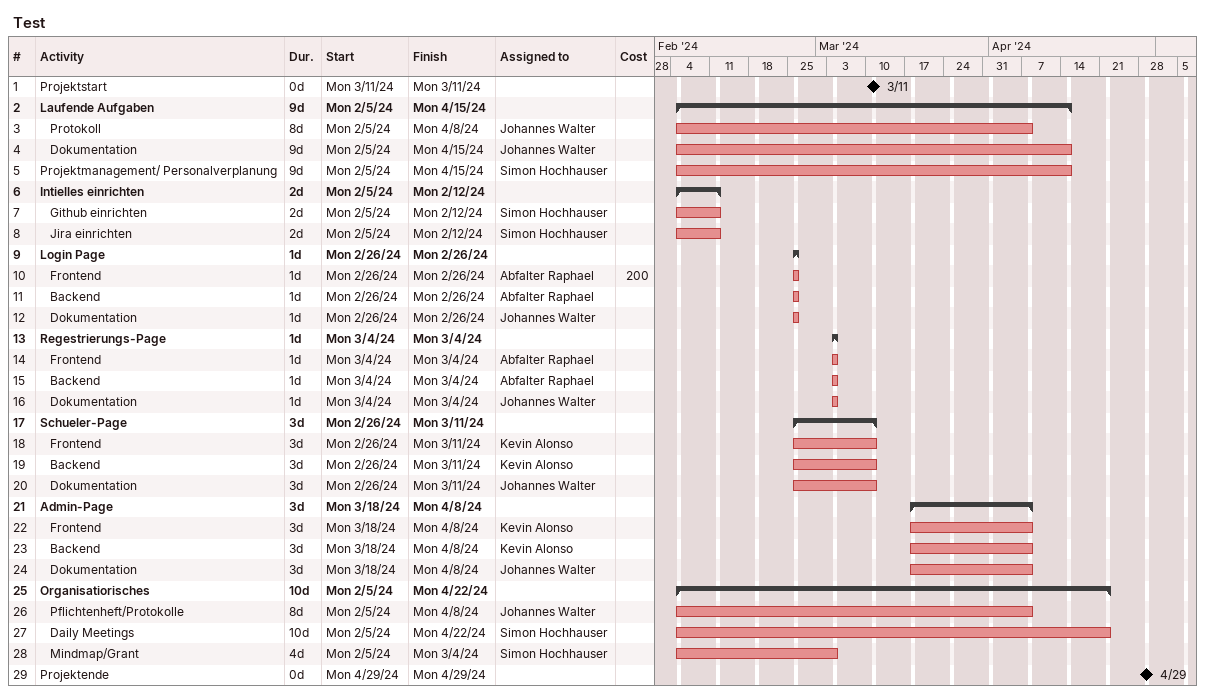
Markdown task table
Test

| ID | Level | Task | Duration | Start | Finish | Resources | Cost |
|---|---|---|---|---|---|---|---|
| 1 | 1 | Projektstart | 0d | 2024-03-11 | 2024-03-11 |  |  |
| 2 | 1 | **Laufende Aufgaben** | 9d | 2024-02-05 | 2024-04-15 |  |  |
| 3 | 2 | Protokoll | 8d | 2024-02-05 | 2024-04-08 | Johannes Walter |  |
| 4 | 2 | Dokumentation | 9d | 2024-02-05 | 2024-04-15 | Johannes Walter |  |
| 5 | 1 | Projektmanagement/ Personalverplanung | 9d | 2024-02-05 | 2024-04-15 | Simon Hochhauser |  |
| 6 | 1 | **Intielles einrichten** | 2d | 2024-02-05 | 2024-02-12 |  |  |
| 7 | 2 | Github einrichten | 2d | 2024-02-05 | 2024-02-12 | Simon Hochhauser |  |
| 8 | 2 | Jira einrichten | 2d | 2024-02-05 | 2024-02-12 | Simon Hochhauser |  |
| 9 | 1 | **Login Page** | 1d | 2024-02-26 | 2024-02-26 |  |  |
| 10 | 2 | Frontend | 1d | 2024-02-26 | 2024-02-26 | Abfalter Raphael | 200 |
| 11 | 2 | Backend | 1d | 2024-02-26 | 2024-02-26 | Abfalter Raphael |  |
| 12 | 2 | Dokumentation | 1d | 2024-02-26 | 2024-02-26 | Johannes Walter |  |
| 13 | 1 | **Regestrierungs-Page** | 1d | 2024-03-04 | 2024-03-04 |  |  |
| 14 | 2 | Frontend | 1d | 2024-03-04 | 2024-03-04 | Abfalter Raphael |  |
| 15 | 2 | Backend | 1d | 2024-03-04 | 2024-03-04 | Abfalter Raphael |  |
| 16 | 2 | Dokumentation | 1d | 2024-03-04 | 2024-03-04 | Johannes Walter |  |
| 17 | 1 | **Schueler-Page** | 3d | 2024-02-26 | 2024-03-11 |  |  |
| 18 | 2 | Frontend | 3d | 2024-02-26 | 2024-03-11 | Kevin Alonso |  |
| 19 | 2 | Backend | 3d | 2024-02-26 | 2024-03-11 | Kevin Alonso |  |
| 20 | 2 | Dokumentation | 3d | 2024-02-26 | 2024-03-11 | Johannes Walter |  |
| 21 | 1 | **Admin-Page** | 3d | 2024-03-18 | 2024-04-08 |  |  |
| 22 | 2 | Frontend | 3d | 2024-03-18 | 2024-04-08 | Kevin Alonso |  |
| 23 | 2 | Backend | 3d | 2024-03-18 | 2024-04-08 | Kevin Alonso |  |
| 24 | 2 | Dokumentation | 3d | 2024-03-18 | 2024-04-08 | Johannes Walter |  |
| 25 | 1 | **Organisatiorisches** | 10d | 2024-02-05 | 2024-04-22 |  |  |
| 26 | 2 | Pflichtenheft/Protokolle | 8d | 2024-02-05 | 2024-04-08 | Johannes Walter |  |
| 27 | 2 | Daily Meetings | 10d | 2024-02-05 | 2024-04-22 | Simon Hochhauser |  |
| 28 | 2 | Mindmap/Grant | 4d | 2024-02-05 | 2024-03-04 | Simon Hochhauser |  |
| 29 | 1 | Projektende | 0d | 2024-04-29 | 2024-04-29 |  |  |
